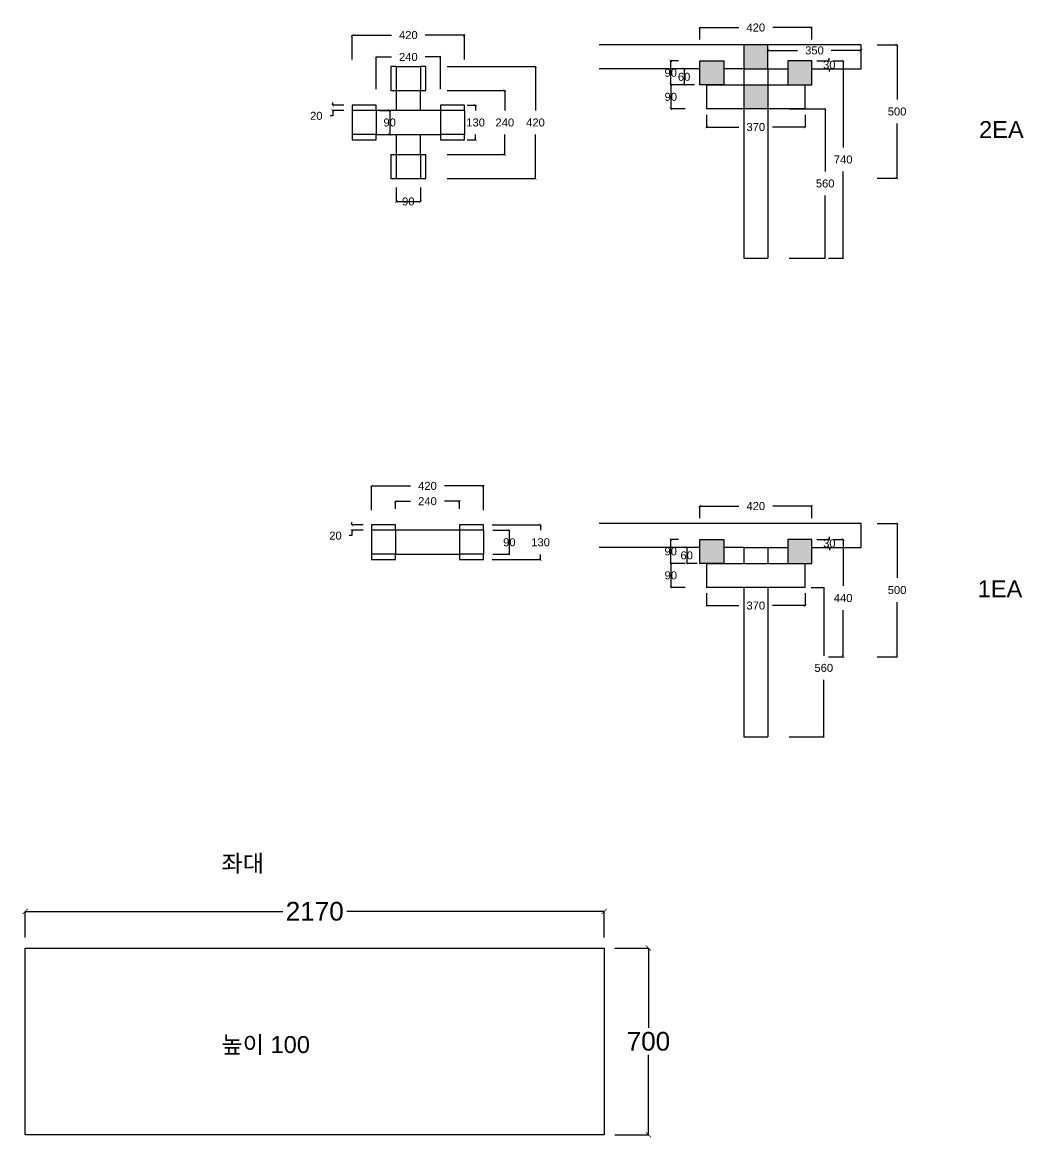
# Model space of a CAD drawing. Header units: millimetres. Extents: x 13722 to 114356, y -17117 to 61088.
# Drawn here: x 98202 to 101955, y -2226 to 1956 of the extents above; entities that cross this region are included whole.
import ezdxf

# ---------------------------------------------------------------- set-up
doc = ezdxf.new("R2010")
doc.units = ezdxf.units.MM
for name, color, linetype in [('00_dim', 6, 'Continuous'), ('02', 250, 'Continuous'), ('0_CUT', 250, 'Continuous')]:
    doc.layers.add(name, color=color, linetype=linetype)
doc.styles.get("Standard").update_dxf_attribs({"font": 'Arial.ttf'})
doc.dimstyles.get("Standard").update_dxf_attribs({"dimtxt": 30, "dimasz": 10, "dimexe": 0.18, "dimexo": 80, "dimgap": 30, "dimtad": 0, "dimtih": 1, "dimtoh": 1, "dimdec": 0, "dimzin": 0, "dimdsep": 46, "dimtxsty": 'Standard', "dimblk": 'ARCHTICK', "dimcen": 0.09, "dimadec": 0, "dimazin": 0, "dimtfac": 1, "dimtdec": 0, "dimtofl": 0, "dimtmove": 0, "dimatfit": 3, "dimfxl": 1, "dimtolj": 1, "dimtzin": 0, "dimarcsym": 0})
doc.dimstyles.new('큰도면Standard', dxfattribs={"dimtxt": 70, "dimasz": 20, "dimexe": 0.18, "dimexo": 40, "dimgap": 15, "dimtad": 0, "dimtih": 1, "dimtoh": 1, "dimdec": 0, "dimzin": 0, "dimdsep": 46, "dimtxsty": 'Standard', "dimblk": 'ARCHTICK', "dimcen": 0.09, "dimadec": 0, "dimazin": 0, "dimtfac": 1, "dimtdec": 0, "dimtofl": 0, "dimtmove": 0, "dimatfit": 3, "dimfxl": 1, "dimtolj": 1, "dimtzin": 0, "dimarcsym": 0})

# ---------------------------------------------------------------- blocks, each defined once
blk = doc.blocks.new('_ArchTick')
at = {"color": 0, "linetype": 'ByBlock', "const_width": 0.15}
blk.add_lwpolyline([(-0.5, -0.5), (0.5, 0.5)], dxfattribs=at)
blk = doc.blocks.new('*D313')
at = {"layer": '00_dim', "color": 0, "lineweight": -2, "transparency": 16777216}
for p, q in [((100766, 1609.2), (100766, 1562.9)), ((101136, 1609.2), (101136, 1562.9)), ((100766, 1563.1), (100887.9, 1563.1)), ((101136, 1563.1), (101014.1, 1563.1))]:
    blk.add_line(p, q, dxfattribs=at)
at = {"layer": 'Defpoints', "color": 0, "transparency": 16777216}
for p in [(100766, 1689.2), (101136, 1689.2), (101136, 1563.1)]:
    blk.add_point(p, dxfattribs=at)
at = {"layer": '00_dim', "color": 0, "lineweight": -2, "transparency": 16777216, "xscale": 10, "yscale": 10, "zscale": 10, "rotation": 180}
blk.add_blockref('_ArchTick', (100766, 1563.1), dxfattribs=at)
at = {"layer": '00_dim', "color": 0, "lineweight": -2, "transparency": 16777216, "xscale": 10, "yscale": 10, "zscale": 10}
blk.add_blockref('_ArchTick', (101136, 1563.1), dxfattribs=at)
at = {"layer": '00_dim', "color": 0, "transparency": 16777216, "insert": (100951, 1563.1), "char_height": 30, "attachment_point": 5}
blk.add_mtext('\\A1;370', dxfattribs=at)
blk = doc.blocks.new('*D318')
at = {"layer": '00_dim', "color": 0, "lineweight": -2, "transparency": 16777216}
for p, q in [((100741, 1891.4), (100741, 1936.4)), ((100741, 1936.2), (100887.3, 1936.2)), ((101161, 1936.2), (101014.7, 1936.2)), ((101161, 1891.4), (101161, 1936.4))]:
    blk.add_line(p, q, dxfattribs=at)
at = {"layer": 'Defpoints', "color": 0, "transparency": 16777216}
for p in [(101161, 1936.2), (100741, 1811.4), (101161, 1811.4)]:
    blk.add_point(p, dxfattribs=at)
at = {"layer": '00_dim', "color": 0, "lineweight": -2, "transparency": 16777216, "xscale": 10, "yscale": 10, "zscale": 10, "rotation": 180}
blk.add_blockref('_ArchTick', (100741, 1936.2), dxfattribs=at)
at = {"layer": '00_dim', "color": 0, "lineweight": -2, "transparency": 16777216, "xscale": 10, "yscale": 10, "zscale": 10}
blk.add_blockref('_ArchTick', (101161, 1936.2), dxfattribs=at)
at = {"layer": '00_dim', "color": 0, "transparency": 16777216, "insert": (100951, 1936.2), "char_height": 30, "attachment_point": 5}
blk.add_mtext('\\A1;420', dxfattribs=at)
blk = doc.blocks.new('*D319')
at = {"layer": '00_dim', "color": 0, "lineweight": -2, "transparency": 16777216}
for p, q in [((101076, 1631.4), (101211.2, 1631.4)), ((101211.1, 1631.4), (101211.1, 1396.7)), ((101211.1, 1071.4), (101211.1, 1306.1)), ((101076, 1071.4), (101211.2, 1071.4))]:
    blk.add_line(p, q, dxfattribs=at)
at = {"layer": 'Defpoints', "color": 0, "transparency": 16777216}
for p in [(100996, 1631.4), (100996, 1071.4), (101211.1, 1071.4)]:
    blk.add_point(p, dxfattribs=at)
at = {"layer": '00_dim', "color": 0, "lineweight": -2, "transparency": 16777216, "xscale": 10, "yscale": 10, "zscale": 10}
for p, rotation in [((101211.1, 1631.4), 90), ((101211.1, 1071.4), 270)]:
    blk.add_blockref('_ArchTick', p, dxfattribs=dict(at, rotation=rotation))
at = {"layer": '00_dim', "color": 0, "transparency": 16777216, "insert": (101211.1, 1351.4), "char_height": 30, "attachment_point": 5}
blk.add_mtext('\\A1;560', dxfattribs=at)
blk = doc.blocks.new('*D320')
at = {"layer": '00_dim', "color": 0, "lineweight": -2, "transparency": 16777216}
for p, q in [((100686, 1721.4), (100632.2, 1721.4)), ((100632.4, 1721.4), (100632.4, 1631.4)), ((100686, 1631.4), (100632.2, 1631.4))]:
    blk.add_line(p, q, dxfattribs=at)
at = {"layer": 'Defpoints', "color": 0, "transparency": 16777216}
for p in [(100766, 1721.4), (100632.4, 1631.4), (100766, 1631.4)]:
    blk.add_point(p, dxfattribs=at)
at = {"layer": '00_dim', "color": 0, "lineweight": -2, "transparency": 16777216, "xscale": 10, "yscale": 10, "zscale": 10}
for p, rotation in [((100632.4, 1721.4), 90), ((100632.4, 1631.4), 270)]:
    blk.add_blockref('_ArchTick', p, dxfattribs=dict(at, rotation=rotation))
at = {"layer": '00_dim', "color": 0, "transparency": 16777216, "insert": (100632.4, 1676.4), "char_height": 30, "attachment_point": 5}
blk.add_mtext('\\A1;90', dxfattribs=at)
blk = doc.blocks.new('*D321')
at = {"layer": '00_dim', "color": 0, "lineweight": -2, "transparency": 16777216}
for p, q in [((100661, 1811.4), (100632.1, 1811.4)), ((100632.2, 1721.4), (100632.2, 1811.4)), ((100661, 1721.4), (100632.1, 1721.4))]:
    blk.add_line(p, q, dxfattribs=at)
at = {"layer": 'Defpoints', "color": 0, "transparency": 16777216}
for p in [(100632.2, 1811.4), (100741, 1811.4), (100741, 1721.4)]:
    blk.add_point(p, dxfattribs=at)
at = {"layer": '00_dim', "color": 0, "lineweight": -2, "transparency": 16777216, "xscale": 10, "yscale": 10, "zscale": 10}
for p, rotation in [((100632.2, 1811.4), 90), ((100632.2, 1721.4), 270)]:
    blk.add_blockref('_ArchTick', p, dxfattribs=dict(at, rotation=rotation))
at = {"layer": '00_dim', "color": 0, "transparency": 16777216, "insert": (100632.2, 1766.4), "char_height": 30, "attachment_point": 5}
blk.add_mtext('\\A1;90', dxfattribs=at)
blk = doc.blocks.new('*D310')
at = {"layer": '00_dim', "color": 0, "lineweight": -2, "transparency": 16777216}
for p, q in [((101179.2, 1811.4), (101226.7, 1811.4)), ((101226.5, 1811.4), (101226.5, 1821.4)), ((101179.2, 1781.4), (101226.7, 1781.4)), ((101226.5, 1781.4), (101226.5, 1771.4))]:
    blk.add_line(p, q, dxfattribs=at)
at = {"layer": 'Defpoints', "color": 0, "transparency": 16777216}
for p in [(101099.2, 1811.4), (101099.2, 1781.4), (101226.5, 1781.4)]:
    blk.add_point(p, dxfattribs=at)
at = {"layer": '00_dim', "color": 0, "lineweight": -2, "transparency": 16777216, "xscale": 10, "yscale": 10, "zscale": 10}
for p, rotation in [((101226.5, 1811.4), 270), ((101226.5, 1781.4), 90)]:
    blk.add_blockref('_ArchTick', p, dxfattribs=dict(at, rotation=rotation))
at = {"layer": '00_dim', "color": 0, "transparency": 16777216, "insert": (101226.5, 1796.4), "char_height": 30, "attachment_point": 5}
blk.add_mtext('\\A1;30', dxfattribs=at)
blk = doc.blocks.new('*D311')
at = {"layer": '00_dim', "color": 0, "lineweight": -2, "transparency": 16777216}
for p, q in [((101406.3, 1871.4), (101480.8, 1871.4)), ((101480.6, 1871.4), (101480.6, 1666.7)), ((101480.6, 1371.4), (101480.6, 1576.1)), ((101406.3, 1371.4), (101480.8, 1371.4))]:
    blk.add_line(p, q, dxfattribs=at)
at = {"layer": 'Defpoints', "color": 0, "transparency": 16777216}
for p in [(101326.3, 1871.4), (101326.3, 1371.4), (101480.6, 1371.4)]:
    blk.add_point(p, dxfattribs=at)
at = {"layer": '00_dim', "color": 0, "lineweight": -2, "transparency": 16777216, "xscale": 10, "yscale": 10, "zscale": 10}
for p, rotation in [((101480.6, 1871.4), 90), ((101480.6, 1371.4), 270)]:
    blk.add_blockref('_ArchTick', p, dxfattribs=dict(at, rotation=rotation))
at = {"layer": '00_dim', "color": 0, "transparency": 16777216, "insert": (101480.6, 1621.4), "char_height": 30, "attachment_point": 5}
blk.add_mtext('\\A1;500', dxfattribs=at)
blk = doc.blocks.new('*D312')
at = {"layer": '00_dim', "color": 0, "lineweight": -2, "transparency": 16777216}
for p, q in [((101241, 1811.4), (101278.6, 1811.4)), ((101278.5, 1811.4), (101278.5, 1486.7)), ((101278.5, 1071.4), (101278.5, 1396.1)), ((101223.6, 1071.4), (101278.6, 1071.4))]:
    blk.add_line(p, q, dxfattribs=at)
at = {"layer": 'Defpoints', "color": 0, "transparency": 16777216}
for p in [(101161, 1811.4), (101143.6, 1071.4), (101278.5, 1071.4)]:
    blk.add_point(p, dxfattribs=at)
at = {"layer": '00_dim', "color": 0, "lineweight": -2, "transparency": 16777216, "xscale": 10, "yscale": 10, "zscale": 10}
for p, rotation in [((101278.5, 1811.4), 90), ((101278.5, 1071.4), 270)]:
    blk.add_blockref('_ArchTick', p, dxfattribs=dict(at, rotation=rotation))
at = {"layer": '00_dim', "color": 0, "transparency": 16777216, "insert": (101278.5, 1441.4), "char_height": 30, "attachment_point": 5}
blk.add_mtext('\\A1;740', dxfattribs=at)
blk = doc.blocks.new('*D317')
at = {"layer": '00_dim', "color": 0, "lineweight": -2, "transparency": 16777216}
for p, q in [((100996, 1850.4), (101107.9, 1850.4)), ((100996, 1791.4), (100996, 1850.2)), ((101346, 1850.4), (101234.1, 1850.4)), ((101346, 1791.4), (101346, 1850.2))]:
    blk.add_line(p, q, dxfattribs=at)
at = {"layer": 'Defpoints', "color": 0, "transparency": 16777216}
for p in [(100996, 1871.4), (101346, 1871.4), (101346, 1850.4)]:
    blk.add_point(p, dxfattribs=at)
at = {"layer": '00_dim', "color": 0, "lineweight": -2, "transparency": 16777216, "xscale": 10, "yscale": 10, "zscale": 10, "rotation": 180}
blk.add_blockref('_ArchTick', (100996, 1850.4), dxfattribs=at)
at = {"layer": '00_dim', "color": 0, "lineweight": -2, "transparency": 16777216, "xscale": 10, "yscale": 10, "zscale": 10}
blk.add_blockref('_ArchTick', (101346, 1850.4), dxfattribs=at)
at = {"layer": '00_dim', "color": 0, "transparency": 16777216, "insert": (101171, 1850.4), "char_height": 30, "attachment_point": 5}
blk.add_mtext('\\A1;350', dxfattribs=at)
blk = doc.blocks.new('*D305')
at = {"layer": '00_dim', "color": 0, "lineweight": -2, "transparency": 16777216}
for p, q in [((99438.7, 1816.6), (99438.7, 1908.1)), ((99438.7, 1907.9), (99585, 1907.9)), ((99858.7, 1907.9), (99712.3, 1907.9)), ((99858.7, 1816.6), (99858.7, 1908.1))]:
    blk.add_line(p, q, dxfattribs=at)
at = {"layer": 'Defpoints', "color": 0, "transparency": 16777216}
for p in [(99858.7, 1907.9), (99438.7, 1736.6), (99858.7, 1736.6)]:
    blk.add_point(p, dxfattribs=at)
at = {"layer": '00_dim', "color": 0, "lineweight": -2, "transparency": 16777216, "xscale": 10, "yscale": 10, "zscale": 10, "rotation": 180}
blk.add_blockref('_ArchTick', (99438.7, 1907.9), dxfattribs=at)
at = {"layer": '00_dim', "color": 0, "lineweight": -2, "transparency": 16777216, "xscale": 10, "yscale": 10, "zscale": 10}
blk.add_blockref('_ArchTick', (99858.7, 1907.9), dxfattribs=at)
at = {"layer": '00_dim', "color": 0, "transparency": 16777216, "insert": (99648.7, 1907.9), "char_height": 30, "attachment_point": 5}
blk.add_mtext('\\A1;420', dxfattribs=at)
blk = doc.blocks.new('*D306')
at = {"layer": '00_dim', "color": 0, "lineweight": -2, "transparency": 16777216}
for p, q in [((99793.7, 1790.1), (100125.5, 1790.1)), ((100125.3, 1790.1), (100125.3, 1625.4)), ((100125.3, 1370.1), (100125.3, 1534.8)), ((99793.7, 1370.1), (100125.5, 1370.1))]:
    blk.add_line(p, q, dxfattribs=at)
at = {"layer": 'Defpoints', "color": 0, "transparency": 16777216}
for p in [(99713.7, 1790.1), (100125.3, 1790.1), (99713.7, 1370.1)]:
    blk.add_point(p, dxfattribs=at)
at = {"layer": '00_dim', "color": 0, "lineweight": -2, "transparency": 16777216, "xscale": 10, "yscale": 10, "zscale": 10}
for p, rotation in [((100125.3, 1790.1), 90), ((100125.3, 1370.1), 270)]:
    blk.add_blockref('_ArchTick', p, dxfattribs=dict(at, rotation=rotation))
at = {"layer": '00_dim', "color": 0, "transparency": 16777216, "insert": (100125.3, 1580.1), "char_height": 30, "attachment_point": 5}
blk.add_mtext('\\A1;420', dxfattribs=at)
blk = doc.blocks.new('*D307')
at = {"layer": '00_dim', "color": 0, "lineweight": -2, "transparency": 16777216}
for p, q in [((99603.7, 1337), (99603.7, 1283.8)), ((99693.7, 1337), (99693.7, 1283.8)), ((99603.7, 1284), (99693.7, 1284))]:
    blk.add_line(p, q, dxfattribs=at)
at = {"layer": 'Defpoints', "color": 0, "transparency": 16777216}
for p in [(99603.7, 1417), (99693.7, 1417), (99693.7, 1284)]:
    blk.add_point(p, dxfattribs=at)
at = {"layer": '00_dim', "color": 0, "lineweight": -2, "transparency": 16777216, "xscale": 10, "yscale": 10, "zscale": 10, "rotation": 180}
blk.add_blockref('_ArchTick', (99603.7, 1284), dxfattribs=at)
at = {"layer": '00_dim', "color": 0, "lineweight": -2, "transparency": 16777216, "xscale": 10, "yscale": 10, "zscale": 10}
blk.add_blockref('_ArchTick', (99693.7, 1284), dxfattribs=at)
at = {"layer": '00_dim', "color": 0, "transparency": 16777216, "insert": (99648.7, 1284), "char_height": 30, "attachment_point": 5}
blk.add_mtext('\\A1;90', dxfattribs=at)
blk = doc.blocks.new('*D308')
at = {"layer": '00_dim', "color": 0, "lineweight": -2, "transparency": 16777216}
for p, q in [((99528.7, 1705.1), (99528.7, 1826.1)), ((99528.7, 1825.9), (99585.3, 1825.9)), ((99768.7, 1825.9), (99712, 1825.9)), ((99768.7, 1705.1), (99768.7, 1826.1))]:
    blk.add_line(p, q, dxfattribs=at)
at = {"layer": 'Defpoints', "color": 0, "transparency": 16777216}
for p in [(99768.7, 1825.9), (99528.7, 1625.1), (99768.7, 1625.1)]:
    blk.add_point(p, dxfattribs=at)
at = {"layer": '00_dim', "color": 0, "lineweight": -2, "transparency": 16777216, "xscale": 10, "yscale": 10, "zscale": 10, "rotation": 180}
blk.add_blockref('_ArchTick', (99528.7, 1825.9), dxfattribs=at)
at = {"layer": '00_dim', "color": 0, "lineweight": -2, "transparency": 16777216, "xscale": 10, "yscale": 10, "zscale": 10}
blk.add_blockref('_ArchTick', (99768.7, 1825.9), dxfattribs=at)
at = {"layer": '00_dim', "color": 0, "transparency": 16777216, "insert": (99648.7, 1825.9), "char_height": 30, "attachment_point": 5}
blk.add_mtext('\\A1;240', dxfattribs=at)
blk = doc.blocks.new('*D309')
at = {"layer": '00_dim', "color": 0, "lineweight": -2, "transparency": 16777216}
for p, q in [((99793.7, 1700.1), (100010.4, 1700.1)), ((100010.3, 1700.1), (100010.3, 1625.4)), ((100010.3, 1460.1), (100010.3, 1534.8)), ((99793.7, 1460.1), (100010.4, 1460.1))]:
    blk.add_line(p, q, dxfattribs=at)
at = {"layer": 'Defpoints', "color": 0, "transparency": 16777216}
for p in [(99713.7, 1700.1), (99713.7, 1460.1), (100010.3, 1460.1)]:
    blk.add_point(p, dxfattribs=at)
at = {"layer": '00_dim', "color": 0, "lineweight": -2, "transparency": 16777216, "xscale": 10, "yscale": 10, "zscale": 10}
for p, rotation in [((100010.3, 1700.1), 90), ((100010.3, 1460.1), 270)]:
    blk.add_blockref('_ArchTick', p, dxfattribs=dict(at, rotation=rotation))
at = {"layer": '00_dim', "color": 0, "transparency": 16777216, "insert": (100010.3, 1580.1), "char_height": 30, "attachment_point": 5}
blk.add_mtext('\\A1;240', dxfattribs=at)
blk = doc.blocks.new('*D300')
at = {"layer": '00_dim', "color": 0, "lineweight": -2, "transparency": 16777216}
for p, q in [((100766, -185.2), (100766, -231.5)), ((101136, -185.2), (101136, -231.5)), ((100766, -231.3), (100887.9, -231.3)), ((101136, -231.3), (101014.1, -231.3))]:
    blk.add_line(p, q, dxfattribs=at)
at = {"layer": 'Defpoints', "color": 0, "transparency": 16777216}
for p in [(100766, -105.2), (101136, -105.2), (101136, -231.3)]:
    blk.add_point(p, dxfattribs=at)
at = {"layer": '00_dim', "color": 0, "lineweight": -2, "transparency": 16777216, "xscale": 10, "yscale": 10, "zscale": 10, "rotation": 180}
blk.add_blockref('_ArchTick', (100766, -231.3), dxfattribs=at)
at = {"layer": '00_dim', "color": 0, "lineweight": -2, "transparency": 16777216, "xscale": 10, "yscale": 10, "zscale": 10}
blk.add_blockref('_ArchTick', (101136, -231.3), dxfattribs=at)
at = {"layer": '00_dim', "color": 0, "transparency": 16777216, "insert": (100951, -231.3), "char_height": 30, "attachment_point": 5}
blk.add_mtext('\\A1;370', dxfattribs=at)
blk = doc.blocks.new('*D314')
at = {"layer": '00_dim', "color": 0, "lineweight": -2, "transparency": 16777216}
for p, q in [((100741, 97), (100741, 142)), ((100741, 141.8), (100887.3, 141.8)), ((101161, 141.8), (101014.7, 141.8)), ((101161, 97), (101161, 142))]:
    blk.add_line(p, q, dxfattribs=at)
at = {"layer": 'Defpoints', "color": 0, "transparency": 16777216}
for p in [(101161, 141.8), (100741, 17), (101161, 17)]:
    blk.add_point(p, dxfattribs=at)
at = {"layer": '00_dim', "color": 0, "lineweight": -2, "transparency": 16777216, "xscale": 10, "yscale": 10, "zscale": 10, "rotation": 180}
blk.add_blockref('_ArchTick', (100741, 141.8), dxfattribs=at)
at = {"layer": '00_dim', "color": 0, "lineweight": -2, "transparency": 16777216, "xscale": 10, "yscale": 10, "zscale": 10}
blk.add_blockref('_ArchTick', (101161, 141.8), dxfattribs=at)
at = {"layer": '00_dim', "color": 0, "transparency": 16777216, "insert": (100951, 141.8), "char_height": 30, "attachment_point": 5}
blk.add_mtext('\\A1;420', dxfattribs=at)
blk = doc.blocks.new('*D301')
at = {"layer": '00_dim', "color": 0, "lineweight": -2, "transparency": 16777216}
for p, q in [((101159.1, -163), (101205.9, -163)), ((101205.8, -163), (101205.8, -419.6)), ((101205.8, -723), (101205.8, -510.2)), ((101076, -723), (101205.9, -723))]:
    blk.add_line(p, q, dxfattribs=at)
at = {"layer": 'Defpoints', "color": 0, "transparency": 16777216}
for p in [(101079.1, -163), (100996, -723), (101205.8, -723)]:
    blk.add_point(p, dxfattribs=at)
at = {"layer": '00_dim', "color": 0, "lineweight": -2, "transparency": 16777216, "xscale": 10, "yscale": 10, "zscale": 10}
for p, rotation in [((101205.8, -163), 90), ((101205.8, -723), 270)]:
    blk.add_blockref('_ArchTick', p, dxfattribs=dict(at, rotation=rotation))
at = {"layer": '00_dim', "color": 0, "transparency": 16777216, "insert": (101205.8, -464.9), "char_height": 30, "attachment_point": 5}
blk.add_mtext('\\A1;560', dxfattribs=at)
blk = doc.blocks.new('*D315')
at = {"layer": '00_dim', "color": 0, "lineweight": -2, "transparency": 16777216}
for p, q in [((100686, -73), (100632.2, -73)), ((100632.4, -73), (100632.4, -163)), ((100686, -163), (100632.2, -163))]:
    blk.add_line(p, q, dxfattribs=at)
at = {"layer": 'Defpoints', "color": 0, "transparency": 16777216}
for p in [(100766, -73), (100632.4, -163), (100766, -163)]:
    blk.add_point(p, dxfattribs=at)
at = {"layer": '00_dim', "color": 0, "lineweight": -2, "transparency": 16777216, "xscale": 10, "yscale": 10, "zscale": 10}
for p, rotation in [((100632.4, -73), 90), ((100632.4, -163), 270)]:
    blk.add_blockref('_ArchTick', p, dxfattribs=dict(at, rotation=rotation))
at = {"layer": '00_dim', "color": 0, "transparency": 16777216, "insert": (100632.4, -118), "char_height": 30, "attachment_point": 5}
blk.add_mtext('\\A1;90', dxfattribs=at)
blk = doc.blocks.new('*D316')
at = {"layer": '00_dim', "color": 0, "lineweight": -2, "transparency": 16777216}
for p, q in [((100661, 17), (100632.1, 17)), ((100632.2, -73), (100632.2, 17)), ((100661, -73), (100632.1, -73))]:
    blk.add_line(p, q, dxfattribs=at)
at = {"layer": 'Defpoints', "color": 0, "transparency": 16777216}
for p in [(100632.2, 17), (100741, 17), (100741, -73)]:
    blk.add_point(p, dxfattribs=at)
at = {"layer": '00_dim', "color": 0, "lineweight": -2, "transparency": 16777216, "xscale": 10, "yscale": 10, "zscale": 10}
for p, rotation in [((100632.2, 17), 90), ((100632.2, -73), 270)]:
    blk.add_blockref('_ArchTick', p, dxfattribs=dict(at, rotation=rotation))
at = {"layer": '00_dim', "color": 0, "transparency": 16777216, "insert": (100632.2, -28), "char_height": 30, "attachment_point": 5}
blk.add_mtext('\\A1;90', dxfattribs=at)
blk = doc.blocks.new('*D302')
at = {"layer": '00_dim', "color": 0, "lineweight": -2, "transparency": 16777216}
for p, q in [((101179.5, 17), (101226.9, 17)), ((101226.7, 17), (101226.7, 27)), ((101179.5, -13), (101226.9, -13)), ((101226.7, -13), (101226.7, -23))]:
    blk.add_line(p, q, dxfattribs=at)
at = {"layer": 'Defpoints', "color": 0, "transparency": 16777216}
for p in [(101099.5, 17), (101099.5, -13), (101226.7, -13)]:
    blk.add_point(p, dxfattribs=at)
at = {"layer": '00_dim', "color": 0, "lineweight": -2, "transparency": 16777216, "xscale": 10, "yscale": 10, "zscale": 10}
for p, rotation in [((101226.7, 17), 270), ((101226.7, -13), 90)]:
    blk.add_blockref('_ArchTick', p, dxfattribs=dict(at, rotation=rotation))
at = {"layer": '00_dim', "color": 0, "transparency": 16777216, "insert": (101226.7, 2), "char_height": 30, "attachment_point": 5}
blk.add_mtext('\\A1;30', dxfattribs=at)
blk = doc.blocks.new('*D303')
at = {"layer": '00_dim', "color": 0, "lineweight": -2, "transparency": 16777216}
for p, q in [((101406.3, 77), (101480.8, 77)), ((101480.6, 77), (101480.6, -127.7)), ((101480.6, -423), (101480.6, -218.3)), ((101406.3, -423), (101480.8, -423))]:
    blk.add_line(p, q, dxfattribs=at)
at = {"layer": 'Defpoints', "color": 0, "transparency": 16777216}
for p in [(101326.3, 77), (101326.3, -423), (101480.6, -423)]:
    blk.add_point(p, dxfattribs=at)
at = {"layer": '00_dim', "color": 0, "lineweight": -2, "transparency": 16777216, "xscale": 10, "yscale": 10, "zscale": 10}
for p, rotation in [((101480.6, 77), 90), ((101480.6, -423), 270)]:
    blk.add_blockref('_ArchTick', p, dxfattribs=dict(at, rotation=rotation))
at = {"layer": '00_dim', "color": 0, "transparency": 16777216, "insert": (101480.6, -173), "char_height": 30, "attachment_point": 5}
blk.add_mtext('\\A1;500', dxfattribs=at)
blk = doc.blocks.new('*D304')
at = {"layer": '00_dim', "color": 0, "lineweight": -2, "transparency": 16777216}
for p, q in [((101241, 17), (101278.6, 17)), ((101278.5, 17), (101278.5, -157.7)), ((101278.5, -423), (101278.5, -248.3)), ((101223.6, -423), (101278.6, -423))]:
    blk.add_line(p, q, dxfattribs=at)
at = {"layer": 'Defpoints', "color": 0, "transparency": 16777216}
for p in [(101161, 17), (101143.6, -423), (101278.5, -423)]:
    blk.add_point(p, dxfattribs=at)
at = {"layer": '00_dim', "color": 0, "lineweight": -2, "transparency": 16777216, "xscale": 10, "yscale": 10, "zscale": 10}
for p, rotation in [((101278.5, 17), 90), ((101278.5, -423), 270)]:
    blk.add_blockref('_ArchTick', p, dxfattribs=dict(at, rotation=rotation))
at = {"layer": '00_dim', "color": 0, "transparency": 16777216, "insert": (101278.5, -203), "char_height": 30, "attachment_point": 5}
blk.add_mtext('\\A1;440', dxfattribs=at)
blk = doc.blocks.new('*D290')
at = {"layer": '00_dim', "color": 0, "lineweight": -2, "transparency": 16777216}
for p, q in [((100692, -13), (100692, -73)), ((100731.4, -13), (100692.2, -13)), ((100731.4, -73), (100692.2, -73))]:
    blk.add_line(p, q, dxfattribs=at)
at = {"layer": 'Defpoints', "color": 0, "transparency": 16777216}
for p in [(100651.4, -13), (100651.4, -73), (100692, -73)]:
    blk.add_point(p, dxfattribs=at)
at = {"layer": '00_dim', "color": 0, "lineweight": -2, "transparency": 16777216, "xscale": 10, "yscale": 10, "zscale": 10}
for p, rotation in [((100692, -13), 90), ((100692, -73), 270)]:
    blk.add_blockref('_ArchTick', p, dxfattribs=dict(at, rotation=rotation))
at = {"layer": '00_dim', "color": 0, "transparency": 16777216, "insert": (100692, -43), "char_height": 30, "attachment_point": 5}
blk.add_mtext('\\A1;60', dxfattribs=at)
blk = doc.blocks.new('*D291')
at = {"layer": '00_dim', "color": 0, "lineweight": -2, "transparency": 16777216}
for p, q in [((100682.3, 1781.4), (100682.3, 1721.4)), ((100721.6, 1781.4), (100682.4, 1781.4)), ((100721.6, 1721.4), (100682.4, 1721.4))]:
    blk.add_line(p, q, dxfattribs=at)
at = {"layer": 'Defpoints', "color": 0, "transparency": 16777216}
for p in [(100641.6, 1781.4), (100641.6, 1721.4), (100682.3, 1721.4)]:
    blk.add_point(p, dxfattribs=at)
at = {"layer": '00_dim', "color": 0, "lineweight": -2, "transparency": 16777216, "xscale": 10, "yscale": 10, "zscale": 10}
for p, rotation in [((100682.3, 1781.4), 90), ((100682.3, 1721.4), 270)]:
    blk.add_blockref('_ArchTick', p, dxfattribs=dict(at, rotation=rotation))
at = {"layer": '00_dim', "color": 0, "transparency": 16777216, "insert": (100682.3, 1751.4), "char_height": 30, "attachment_point": 5}
blk.add_mtext('\\A1;60', dxfattribs=at)
blk = doc.blocks.new('*D292')
at = {"layer": '00_dim', "color": 0, "lineweight": -2, "transparency": 16777216}
for p, q in [((99510.4, 126.2), (99510.4, 217.7)), ((99510.4, 217.5), (99656.7, 217.5)), ((99930.4, 217.5), (99784.1, 217.5)), ((99930.4, 126.2), (99930.4, 217.7))]:
    blk.add_line(p, q, dxfattribs=at)
at = {"layer": 'Defpoints', "color": 0, "transparency": 16777216}
for p in [(99930.4, 217.5), (99510.4, 46.2), (99930.4, 46.2)]:
    blk.add_point(p, dxfattribs=at)
at = {"layer": '00_dim', "color": 0, "lineweight": -2, "transparency": 16777216, "xscale": 10, "yscale": 10, "zscale": 10, "rotation": 180}
blk.add_blockref('_ArchTick', (99510.4, 217.5), dxfattribs=at)
at = {"layer": '00_dim', "color": 0, "lineweight": -2, "transparency": 16777216, "xscale": 10, "yscale": 10, "zscale": 10}
blk.add_blockref('_ArchTick', (99930.4, 217.5), dxfattribs=at)
at = {"layer": '00_dim', "color": 0, "transparency": 16777216, "insert": (99720.4, 217.5), "char_height": 30, "attachment_point": 5}
blk.add_mtext('\\A1;420', dxfattribs=at)
blk = doc.blocks.new('*D293')
at = {"layer": '00_dim', "color": 0, "lineweight": -2, "transparency": 16777216}
for p, q in [((99965.4, 51), (100027.5, 51)), ((100027.4, -39), (100027.4, 51)), ((99965.4, -39), (100027.5, -39))]:
    blk.add_line(p, q, dxfattribs=at)
at = {"layer": 'Defpoints', "color": 0, "transparency": 16777216}
for p in [(99885.4, 51), (100027.4, 51), (99885.4, -39)]:
    blk.add_point(p, dxfattribs=at)
at = {"layer": '00_dim', "color": 0, "lineweight": -2, "transparency": 16777216, "xscale": 10, "yscale": 10, "zscale": 10}
for p, rotation in [((100027.4, 51), 90), ((100027.4, -39), 270)]:
    blk.add_blockref('_ArchTick', p, dxfattribs=dict(at, rotation=rotation))
at = {"layer": '00_dim', "color": 0, "transparency": 16777216, "insert": (100027.4, 6), "char_height": 30, "attachment_point": 5}
blk.add_mtext('\\A1;90', dxfattribs=at)
blk = doc.blocks.new('*D294')
at = {"layer": '00_dim', "color": 0, "lineweight": -2, "transparency": 16777216}
for p, q in [((99963.5, 71), (100144.6, 71)), ((100144.4, 71), (100144.4, 51.3)), ((100144.4, -59), (100144.4, -39.4)), ((99963.5, -59), (100144.6, -59))]:
    blk.add_line(p, q, dxfattribs=at)
at = {"layer": 'Defpoints', "color": 0, "transparency": 16777216}
for p in [(99883.5, 71), (99883.5, -59), (100144.4, -59)]:
    blk.add_point(p, dxfattribs=at)
at = {"layer": '00_dim', "color": 0, "lineweight": -2, "transparency": 16777216, "xscale": 10, "yscale": 10, "zscale": 10}
for p, rotation in [((100144.4, 71), 90), ((100144.4, -59), 270)]:
    blk.add_blockref('_ArchTick', p, dxfattribs=dict(at, rotation=rotation))
at = {"layer": '00_dim', "color": 0, "transparency": 16777216, "insert": (100144.4, 6), "char_height": 30, "attachment_point": 5}
blk.add_mtext('\\A1;130', dxfattribs=at)
blk = doc.blocks.new('*D295')
at = {"layer": '00_dim', "color": 0, "lineweight": -2, "transparency": 16777216}
for p, q in [((99600.4, 131), (99600.4, 160.2)), ((99600.4, 160), (99657.1, 160)), ((99840.4, 160), (99783.8, 160)), ((99840.4, 131), (99840.4, 160.2))]:
    blk.add_line(p, q, dxfattribs=at)
at = {"layer": 'Defpoints', "color": 0, "transparency": 16777216}
for p in [(99840.4, 160), (99600.4, 51), (99840.4, 51)]:
    blk.add_point(p, dxfattribs=at)
at = {"layer": '00_dim', "color": 0, "lineweight": -2, "transparency": 16777216, "xscale": 10, "yscale": 10, "zscale": 10, "rotation": 180}
blk.add_blockref('_ArchTick', (99600.4, 160), dxfattribs=at)
at = {"layer": '00_dim', "color": 0, "lineweight": -2, "transparency": 16777216, "xscale": 10, "yscale": 10, "zscale": 10}
blk.add_blockref('_ArchTick', (99840.4, 160), dxfattribs=at)
at = {"layer": '00_dim', "color": 0, "transparency": 16777216, "insert": (99720.4, 160), "char_height": 30, "attachment_point": 5}
blk.add_mtext('\\A1;240', dxfattribs=at)
blk = doc.blocks.new('*D296')
at = {"layer": '00_dim', "color": 0, "lineweight": -2, "transparency": 16777216}
for p, q in [((99479.2, 71), (99437.1, 71)), ((99479.2, 51), (99437.1, 51)), ((99437.3, 71), (99437.3, 81)), ((99437.3, 51), (99437.3, 31)), ((99437.3, 31), (99427.3, 31))]:
    blk.add_line(p, q, dxfattribs=at)
at = {"layer": 'Defpoints', "color": 0, "transparency": 16777216}
for p in [(99437.3, 51), (99559.2, 71), (99559.2, 51)]:
    blk.add_point(p, dxfattribs=at)
at = {"layer": '00_dim', "color": 0, "lineweight": -2, "transparency": 16777216, "xscale": 10, "yscale": 10, "zscale": 10}
for p, rotation in [((99437.3, 71), 270), ((99437.3, 51), 90)]:
    blk.add_blockref('_ArchTick', p, dxfattribs=dict(at, rotation=rotation))
at = {"layer": '00_dim', "color": 0, "transparency": 16777216, "insert": (99375.6, 31), "char_height": 30, "attachment_point": 5}
blk.add_mtext('\\A1;20', dxfattribs=at)
blk = doc.blocks.new('*D297')
at = {"layer": '00_dim', "color": 0, "lineweight": -2, "transparency": 16777216}
for p, q in [((99407.4, 1645.1), (99365.3, 1645.1)), ((99365.5, 1645.1), (99365.5, 1655.1)), ((99365.5, 1605.1), (99355.5, 1605.1)), ((99407.4, 1625.1), (99365.3, 1625.1)), ((99365.5, 1625.1), (99365.5, 1605.1))]:
    blk.add_line(p, q, dxfattribs=at)
at = {"layer": 'Defpoints', "color": 0, "transparency": 16777216}
for p in [(99487.4, 1645.1), (99365.5, 1625.1), (99487.4, 1625.1)]:
    blk.add_point(p, dxfattribs=at)
at = {"layer": '00_dim', "color": 0, "lineweight": -2, "transparency": 16777216, "xscale": 10, "yscale": 10, "zscale": 10}
for p, rotation in [((99365.5, 1645.1), 270), ((99365.5, 1625.1), 90)]:
    blk.add_blockref('_ArchTick', p, dxfattribs=dict(at, rotation=rotation))
at = {"layer": '00_dim', "color": 0, "transparency": 16777216, "insert": (99303.8, 1605.1), "char_height": 30, "attachment_point": 5}
blk.add_mtext('\\A1;20', dxfattribs=at)
blk = doc.blocks.new('*D298')
at = {"layer": '00_dim', "color": 0, "lineweight": -2, "transparency": 16777216}
for p, q in [((99869.4, 1645.1), (99901, 1645.1)), ((99900.8, 1645.1), (99900.8, 1625.5)), ((99869.4, 1515.1), (99901, 1515.1)), ((99900.8, 1515.1), (99900.8, 1534.8))]:
    blk.add_line(p, q, dxfattribs=at)
at = {"layer": 'Defpoints', "color": 0, "transparency": 16777216}
for p in [(99789.4, 1645.1), (99789.4, 1515.1), (99900.8, 1515.1)]:
    blk.add_point(p, dxfattribs=at)
at = {"layer": '00_dim', "color": 0, "lineweight": -2, "transparency": 16777216, "xscale": 10, "yscale": 10, "zscale": 10}
for p, rotation in [((99900.8, 1645.1), 90), ((99900.8, 1515.1), 270)]:
    blk.add_blockref('_ArchTick', p, dxfattribs=dict(at, rotation=rotation))
at = {"layer": '00_dim', "color": 0, "transparency": 16777216, "insert": (99900.8, 1580.1), "char_height": 30, "attachment_point": 5}
blk.add_mtext('\\A1;130', dxfattribs=at)
blk = doc.blocks.new('*D299')
at = {"layer": '00_dim', "color": 0, "lineweight": -2, "transparency": 16777216}
for p, q in [((99541.8, 1625.1), (99578.9, 1625.1)), ((99578.8, 1625.1), (99578.8, 1535.1)), ((99541.8, 1535.1), (99578.9, 1535.1))]:
    blk.add_line(p, q, dxfattribs=at)
at = {"layer": 'Defpoints', "color": 0, "transparency": 16777216}
for p in [(99461.8, 1625.1), (99461.8, 1535.1), (99578.8, 1535.1)]:
    blk.add_point(p, dxfattribs=at)
at = {"layer": '00_dim', "color": 0, "lineweight": -2, "transparency": 16777216, "xscale": 10, "yscale": 10, "zscale": 10}
for p, rotation in [((99578.8, 1625.1), 90), ((99578.8, 1535.1), 270)]:
    blk.add_blockref('_ArchTick', p, dxfattribs=dict(at, rotation=rotation))
at = {"layer": '00_dim', "color": 0, "transparency": 16777216, "insert": (99578.8, 1580.1), "char_height": 30, "attachment_point": 5}
blk.add_mtext('\\A1;90', dxfattribs=at)
blk = doc.blocks.new('*D322')
at = {"layer": '00_dim', "color": 0, "lineweight": -2, "transparency": 16777216}
for p, q in [((98212.9, -1475.3), (98212.9, -1377.7)), ((98212.9, -1377.8), (99177.9, -1377.8)), ((100382.9, -1377.8), (99417.9, -1377.8)), ((100382.9, -1475.3), (100382.9, -1377.7))]:
    blk.add_line(p, q, dxfattribs=at)
at = {"layer": 'Defpoints', "color": 0, "transparency": 16777216}
for p in [(100382.9, -1377.8), (98212.9, -1515.3), (100382.9, -1515.3)]:
    blk.add_point(p, dxfattribs=at)
at = {"layer": '00_dim', "color": 0, "lineweight": -2, "transparency": 16777216, "xscale": 20, "yscale": 20, "zscale": 20, "rotation": 180}
blk.add_blockref('_ArchTick', (98212.9, -1377.8), dxfattribs=at)
at = {"layer": '00_dim', "color": 0, "lineweight": -2, "transparency": 16777216, "xscale": 20, "yscale": 20, "zscale": 20}
blk.add_blockref('_ArchTick', (100382.9, -1377.8), dxfattribs=at)
at = {"layer": '00_dim', "color": 0, "transparency": 16777216, "insert": (99297.9, -1377.8), "char_height": 70, "attachment_point": 5}
blk.add_mtext('\\A1;2170', dxfattribs=at)
blk = doc.blocks.new('*D323')
at = {"layer": '00_dim', "color": 0, "lineweight": -2, "transparency": 16777216}
for p, q in [((100422.9, -1515.3), (100548.8, -1515.3)), ((100548.6, -1515.3), (100548.6, -1814.6)), ((100548.6, -2215.3), (100548.6, -1916.1)), ((100422.9, -2215.3), (100548.8, -2215.3))]:
    blk.add_line(p, q, dxfattribs=at)
at = {"layer": 'Defpoints', "color": 0, "transparency": 16777216}
for p in [(100382.9, -1515.3), (100382.9, -2215.3), (100548.6, -2215.3)]:
    blk.add_point(p, dxfattribs=at)
at = {"layer": '00_dim', "color": 0, "lineweight": -2, "transparency": 16777216, "xscale": 20, "yscale": 20, "zscale": 20}
for p, rotation in [((100548.6, -1515.3), 90), ((100548.6, -2215.3), 270)]:
    blk.add_blockref('_ArchTick', p, dxfattribs=dict(at, rotation=rotation))
at = {"layer": '00_dim', "color": 0, "transparency": 16777216, "insert": (100548.6, -1865.3), "char_height": 70, "attachment_point": 5}
blk.add_mtext('\\A1;700', dxfattribs=at)

msp = doc.modelspace()

# ---------------------------------------------------------------- hatches: boundary and pattern name
at = {"layer": '02'}
h = msp.add_hatch(color=256, dxfattribs=at)
h.dxf.hatch_style = 1
h.paths.add_polyline_path([(100996, 1871.4), (100906, 1871.4), (100906, 1781.4), (100996, 1781.4)])
h = msp.add_hatch(color=256, dxfattribs=at)
h.dxf.hatch_style = 1
h.paths.add_polyline_path([(100996, 1631.4), (100996, 1721.4), (100906, 1721.4), (100906, 1631.4)])
h.paths.add_polyline_path([(100831, 1721.4), (100831, 1811.4), (100741, 1811.4), (100741, 1721.4)])
h.paths.add_polyline_path([(101161, 1811.4), (101071, 1811.4), (101071, 1721.4), (101161, 1721.4)])
h = msp.add_hatch(color=256, dxfattribs=at)
h.dxf.hatch_style = 1
h.paths.add_polyline_path([(100741, -73), (100831, -73), (100831, 17), (100741, 17)])
h.paths.add_polyline_path([(101071, -73), (101161, -73), (101161, 17), (101071, 17)])

# ---------------------------------------------------------------- linework, layer by layer
at = {"layer": '00_dim'}
msp.add_line((100382.9, -1515.3), (100382.9, -2215.3), dxfattribs=at)
msp.add_lwpolyline([(98212.9, -1515.3), (100382.9, -1515.3), (100382.9, -2215.3), (98212.9, -2215.3)], close=True, dxfattribs=at)
at = {"layer": '02'}
for p, q in [((100906, 1871.4), (100363.5, 1871.4)), ((99603.7, 1790.1), (99583.7, 1790.1)), ((99583.7, 1790.1), (99583.7, 1700.1)), ((99603.7, 1790.1), (99603.7, 1700.1)), ((99603.7, 1790.1), (99693.7, 1790.1)), ((99693.7, 1790.1), (99693.7, 1700.1)), ((99713.7, 1790.1), (99693.7, 1790.1)), ((99713.7, 1700.1), (99713.7, 1790.1)), ((100741, 1781.4), (100363.5, 1781.4)), ((100906, 1781.4), (100831, 1781.4)), ((100906, 1781.4), (100906, 1721.4)), ((100906, 1781.4), (100996, 1781.4)), ((100996, 1781.4), (100996, 1721.4)), ((100996, 1781.4), (101071, 1781.4)), ((100766, 1721.4), (100766, 1631.4)), ((100766, 1721.4), (101136, 1721.4)), ((100906, 1721.4), (100906, 1631.4)), ((100906, 1721.4), (100996, 1721.4)), ((100996, 1721.4), (100996, 1631.4)), ((101136, 1631.4), (101136, 1721.4)), ((99583.7, 1700.1), (99713.7, 1700.1)), ((99603.7, 1700.1), (99603.7, 1625.1)), ((99693.7, 1625.1), (99693.7, 1700.1)), ((99438.7, 1645.1), (99438.7, 1625.1)), ((99528.7, 1645.1), (99438.7, 1645.1)), ((99528.7, 1625.1), (99528.7, 1645.1)), ((99768.7, 1645.1), (99768.7, 1625.1)), ((99858.7, 1645.1), (99768.7, 1645.1)), ((99858.7, 1625.1), (99858.7, 1645.1)), ((101136, 1631.4), (100766, 1631.4)), ((100906, 1631.4), (100906, 1071.4)), ((100996, 1631.4), (100906, 1631.4)), ((100996, 1631.4), (100996, 1071.4)), ((99528.7, 1625.1), (99438.7, 1625.1)), ((99438.7, 1625.1), (99438.7, 1535.1)), ((99528.7, 1625.1), (99528.7, 1615.1)), ((99768.7, 1625.1), (99528.7, 1625.1)), ((99528.7, 1615.1), (99528.7, 1535.1)), ((99858.7, 1625.1), (99768.7, 1625.1)), ((99768.7, 1625.1), (99768.7, 1615.1)), ((99768.7, 1615.1), (99768.7, 1535.1)), ((99858.7, 1625.1), (99858.7, 1535.1)), ((99528.7, 1535.1), (99438.7, 1535.1)), ((99438.7, 1535.1), (99438.7, 1515.1)), ((99438.7, 1515.1), (99528.7, 1515.1)), ((99528.7, 1515.1), (99528.7, 1535.1)), ((99528.7, 1535.1), (99768.7, 1535.1)), ((99603.7, 1535.1), (99603.7, 1460.1)), ((99693.7, 1460.1), (99693.7, 1535.1)), ((99858.7, 1535.1), (99768.7, 1535.1)), ((99768.7, 1535.1), (99768.7, 1515.1)), ((99768.7, 1515.1), (99858.7, 1515.1)), ((99858.7, 1515.1), (99858.7, 1535.1)), ((99583.7, 1460.1), (99583.7, 1370.1)), ((99583.7, 1460.1), (99713.7, 1460.1)), ((99603.7, 1460.1), (99603.7, 1370.1)), ((99693.7, 1460.1), (99693.7, 1370.1)), ((99713.7, 1370.1), (99713.7, 1460.1)), ((99583.7, 1370.1), (99603.7, 1370.1)), ((99603.7, 1370.1), (99693.7, 1370.1)), ((99693.7, 1370.1), (99713.7, 1370.1)), ((100906, 1071.4), (100996, 1071.4)), ((99510.4, 71), (99510.4, 51)), ((99600.4, 71), (99510.4, 71)), ((99600.4, 51), (99510.4, 51)), ((99510.4, 51), (99510.4, -39)), ((99600.4, 51), (99600.4, 71)), ((99600.4, 51), (99600.4, 41)), ((99840.4, 51), (99600.4, 51)), ((99840.4, 71), (99840.4, 51)), ((99930.4, 71), (99840.4, 71)), ((99930.4, 51), (99840.4, 51)), ((99840.4, 51), (99840.4, 41)), ((99930.4, 51), (99930.4, 71)), ((99930.4, 51), (99930.4, -39)), ((100906, 77), (100363.5, 77)), ((99600.4, 41), (99600.4, -39)), ((99840.4, 41), (99840.4, -39)), ((99600.4, -39), (99510.4, -39)), ((99510.4, -39), (99510.4, -59)), ((99600.4, -59), (99600.4, -39)), ((99600.4, -39), (99840.4, -39)), ((99930.4, -39), (99840.4, -39)), ((99840.4, -39), (99840.4, -59)), ((99930.4, -59), (99930.4, -39)), ((100741, -13), (100363.5, -13)), ((100906, -13), (100831, -13)), ((100906, -13), (100906, -73)), ((100906, -13), (100996, -13)), ((100996, -13), (100996, -73)), ((100996, -13), (101071, -13)), ((99510.4, -59), (99600.4, -59)), ((99840.4, -59), (99930.4, -59)), ((100766, -73), (100766, -163)), ((100766, -73), (101136, -73)), ((101136, -163), (101136, -73)), ((101136, -163), (100766, -163)), ((100906, -163), (100906, -723)), ((100996, -163), (100996, -723)), ((100906, -723), (100996, -723))]:
    msp.add_line(p, q, dxfattribs=at)
for points in [[(100906, 1781.4), (100996, 1781.4), (100996, 1871.4), (100906, 1871.4)], [(100831, 1721.4), (100741, 1721.4), (100741, 1811.4), (100831, 1811.4)], [(101071, 1721.4), (101161, 1721.4), (101161, 1811.4), (101071, 1811.4)], [(100831, -73), (100741, -73), (100741, 17), (100831, 17)], [(101071, -73), (101161, -73), (101161, 17), (101071, 17)]]:
    msp.add_lwpolyline(points, close=True, dxfattribs=at)
for points in [[(101161, 1781.4), (101346, 1781.4), (101346, 1871.4), (100996, 1871.4)], [(99693.7, 1625.1), (99603.7, 1625.1)], [(99603.7, 1535.1), (99693.7, 1535.1)], [(101161, -13), (101346, -13), (101346, 77), (100906, 77)]]:
    msp.add_lwpolyline(points, dxfattribs=at)

# ---------------------------------------------------------------- texts
at = {"layer": '0_CUT'}
for s, p in [('2EA', (101787.9, 1522)), ('1EA', (101782.5, -199.9)), ('좌대', (98948.4, -1229.5)), ('높이 100', (98948.4, -1908.9))]:
    msp.add_text(s, height=63.41, dxfattribs=at).set_placement(p)

# ---------------------------------------------------------------- dimensions: what is measured, and where the dimension line sits
at = {"layer": '00_dim'}
for base, p1, p2, dimstyle, picture, middle in [((99858.7, 1907.9), (99438.7, 1736.6), (99858.7, 1736.6), 'Standard', '*D305', (99648.7, 1907.9)), ((101161, 1936.2), (100741, 1811.4), (101161, 1811.4), 'Standard', '*D318', (100951, 1936.2)), ((99768.7, 1825.9), (99528.7, 1625.1), (99768.7, 1625.1), 'Standard', '*D308', (99648.7, 1825.9)), ((101136, 1563.1), (100766, 1689.2), (101136, 1689.2), 'Standard', '*D313', (100951, 1563.1)), ((99930.4, 217.5), (99510.4, 46.2), (99930.4, 46.2), 'Standard', '*D292', (99720.4, 217.5)), ((101161, 141.8), (100741, 17), (101161, 17), 'Standard', '*D314', (100951, 141.8)), ((101136, -231.3), (100766, -105.2), (101136, -105.2), 'Standard', '*D300', (100951, -231.3)), ((100382.9, -1377.8), (98212.9, -1515.3), (100382.9, -1515.3), '큰도면Standard', '*D322', (99297.9, -1377.8))]:
    dim = msp.add_linear_dim(base=base, p1=p1, p2=p2, dimstyle=dimstyle, dxfattribs=at)
    dim.commit()
    dim.dimension.update_dxf_attribs({"geometry": picture, "text_midpoint": middle})
for base, p1, p2, picture, middle in [((101346, 1850.4), (100996, 1871.4), (101346, 1871.4), '*D317', (101171, 1850.4)), ((99693.7, 1284), (99603.7, 1417), (99693.7, 1417), '*D307', (99648.7, 1284)), ((99840.4, 160), (99600.4, 51), (99840.4, 51), '*D295', (99720.4, 160))]:
    dim = msp.add_linear_dim(base=base, p1=p1, p2=p2, dimstyle='Standard', dxfattribs=at)
    dim.commit()
    dim.dimension.update_dxf_attribs({"geometry": picture, "text_midpoint": middle, "dimtype": 160})
for base, p1, p2, dimstyle, picture, middle in [((101480.6, 1371.4), (101326.3, 1871.4), (101326.3, 1371.4), 'Standard', '*D311', (101480.6, 1621.4)), ((101278.5, 1071.4), (101161, 1811.4), (101143.6, 1071.4), 'Standard', '*D312', (101278.5, 1441.4)), ((99365.5, 1625.1), (99487.4, 1645.1), (99487.4, 1625.1), 'Standard', '*D297', (99303.8, 1605.1)), ((101211.1, 1071.4), (100996, 1631.4), (100996, 1071.4), 'Standard', '*D319', (101211.1, 1351.4)), ((99437.3, 51), (99559.2, 71), (99559.2, 51), 'Standard', '*D296', (99375.6, 31)), ((101480.6, -423), (101326.3, 77), (101326.3, -423), 'Standard', '*D303', (101480.6, -173)), ((101278.5, -423), (101161, 17), (101143.6, -423), 'Standard', '*D304', (101278.5, -203)), ((100548.6, -2215.3), (100382.9, -1515.3), (100382.9, -2215.3), '큰도면Standard', '*D323', (100548.6, -1865.3))]:
    dim = msp.add_linear_dim(base=base, p1=p1, p2=p2, angle=90, dimstyle=dimstyle, dxfattribs=at)
    dim.commit()
    dim.dimension.update_dxf_attribs({"geometry": picture, "text_midpoint": middle})
for base, p1, p2, picture, middle in [((100632.2, 1811.4), (100741, 1721.4), (100741, 1811.4), '*D321', (100632.2, 1766.4)), ((101226.5, 1781.4), (101099.2, 1811.4), (101099.2, 1781.4), '*D310', (101226.5, 1796.4)), ((100125.3, 1790.1), (99713.7, 1370.1), (99713.7, 1790.1), '*D306', (100125.3, 1580.1)), ((100682.3, 1721.4), (100641.6, 1781.4), (100641.6, 1721.4), '*D291', (100682.3, 1751.4)), ((100632.4, 1631.4), (100766, 1721.4), (100766, 1631.4), '*D320', (100632.4, 1676.4)), ((100010.3, 1460.1), (99713.7, 1700.1), (99713.7, 1460.1), '*D309', (100010.3, 1580.1)), ((99900.8, 1515.1), (99789.4, 1645.1), (99789.4, 1515.1), '*D298', (99900.8, 1580.1)), ((99578.8, 1535.1), (99461.8, 1625.1), (99461.8, 1535.1), '*D299', (99578.8, 1580.1)), ((100144.4, -59), (99883.5, 71), (99883.5, -59), '*D294', (100144.4, 6)), ((100027.4, 51), (99885.4, -39), (99885.4, 51), '*D293', (100027.4, 6)), ((100632.2, 17), (100741, -73), (100741, 17), '*D316', (100632.2, -28)), ((101226.7, -13), (101099.5, 17), (101099.5, -13), '*D302', (101226.7, 2)), ((100692, -73), (100651.4, -13), (100651.4, -73), '*D290', (100692, -43)), ((100632.4, -163), (100766, -73), (100766, -163), '*D315', (100632.4, -118)), ((101205.8, -723), (101079.1, -163), (100996, -723), '*D301', (101205.8, -464.9))]:
    dim = msp.add_linear_dim(base=base, p1=p1, p2=p2, angle=90, dimstyle='Standard', dxfattribs=at)
    dim.commit()
    dim.dimension.update_dxf_attribs({"geometry": picture, "text_midpoint": middle, "dimtype": 160})

doc.saveas('drawing.dxf')
